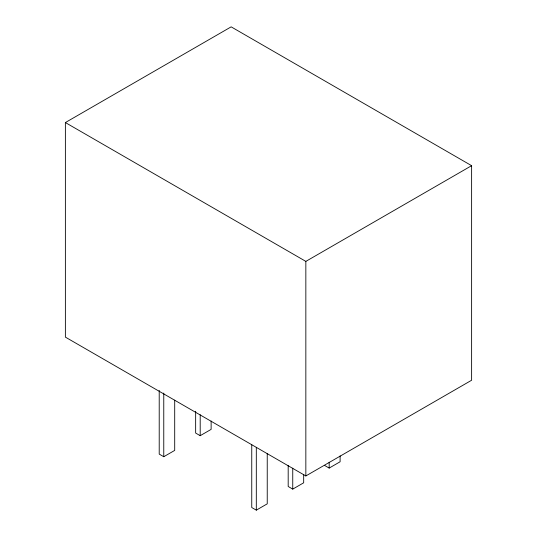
<?xml version="1.0" encoding="UTF-8"?>
<svg xmlns="http://www.w3.org/2000/svg" width="537" height="537" viewBox="0 0 537 537"><rect width="100%" height="100%" fill="white"/><g stroke="black" fill="none" stroke-linecap="round" stroke-linejoin="round"><path stroke-width="0.81" d="M65.38 122.557L231.158 26.85L471.62 165.678L471.62 380.243L305.842 475.95L65.38 337.122L65.38 122.557L305.842 261.391L471.62 165.678M159.214 390.426L159.214 454.094L163.765 456.719L174.7 450.409L174.7 400.152M195.649 411.275L195.649 433.057L200.2 435.688L211.128 429.378L211.128 421.001M251.752 444.696L251.752 507.519L256.31 510.15L267.238 503.84L267.238 453.577M288.188 465.545L288.188 486.488L292.746 489.113L303.673 482.803L303.673 474.426M324.623 465.451L329.181 468.083L340.109 461.766L340.109 455.906M329.181 462.216L329.181 468.083M305.842 261.391L305.842 475.95M292.746 468.17L292.746 489.113M256.31 447.321L256.31 510.15M200.2 414.745L200.2 435.688M163.765 393.057L163.765 456.719"/></g></svg>
